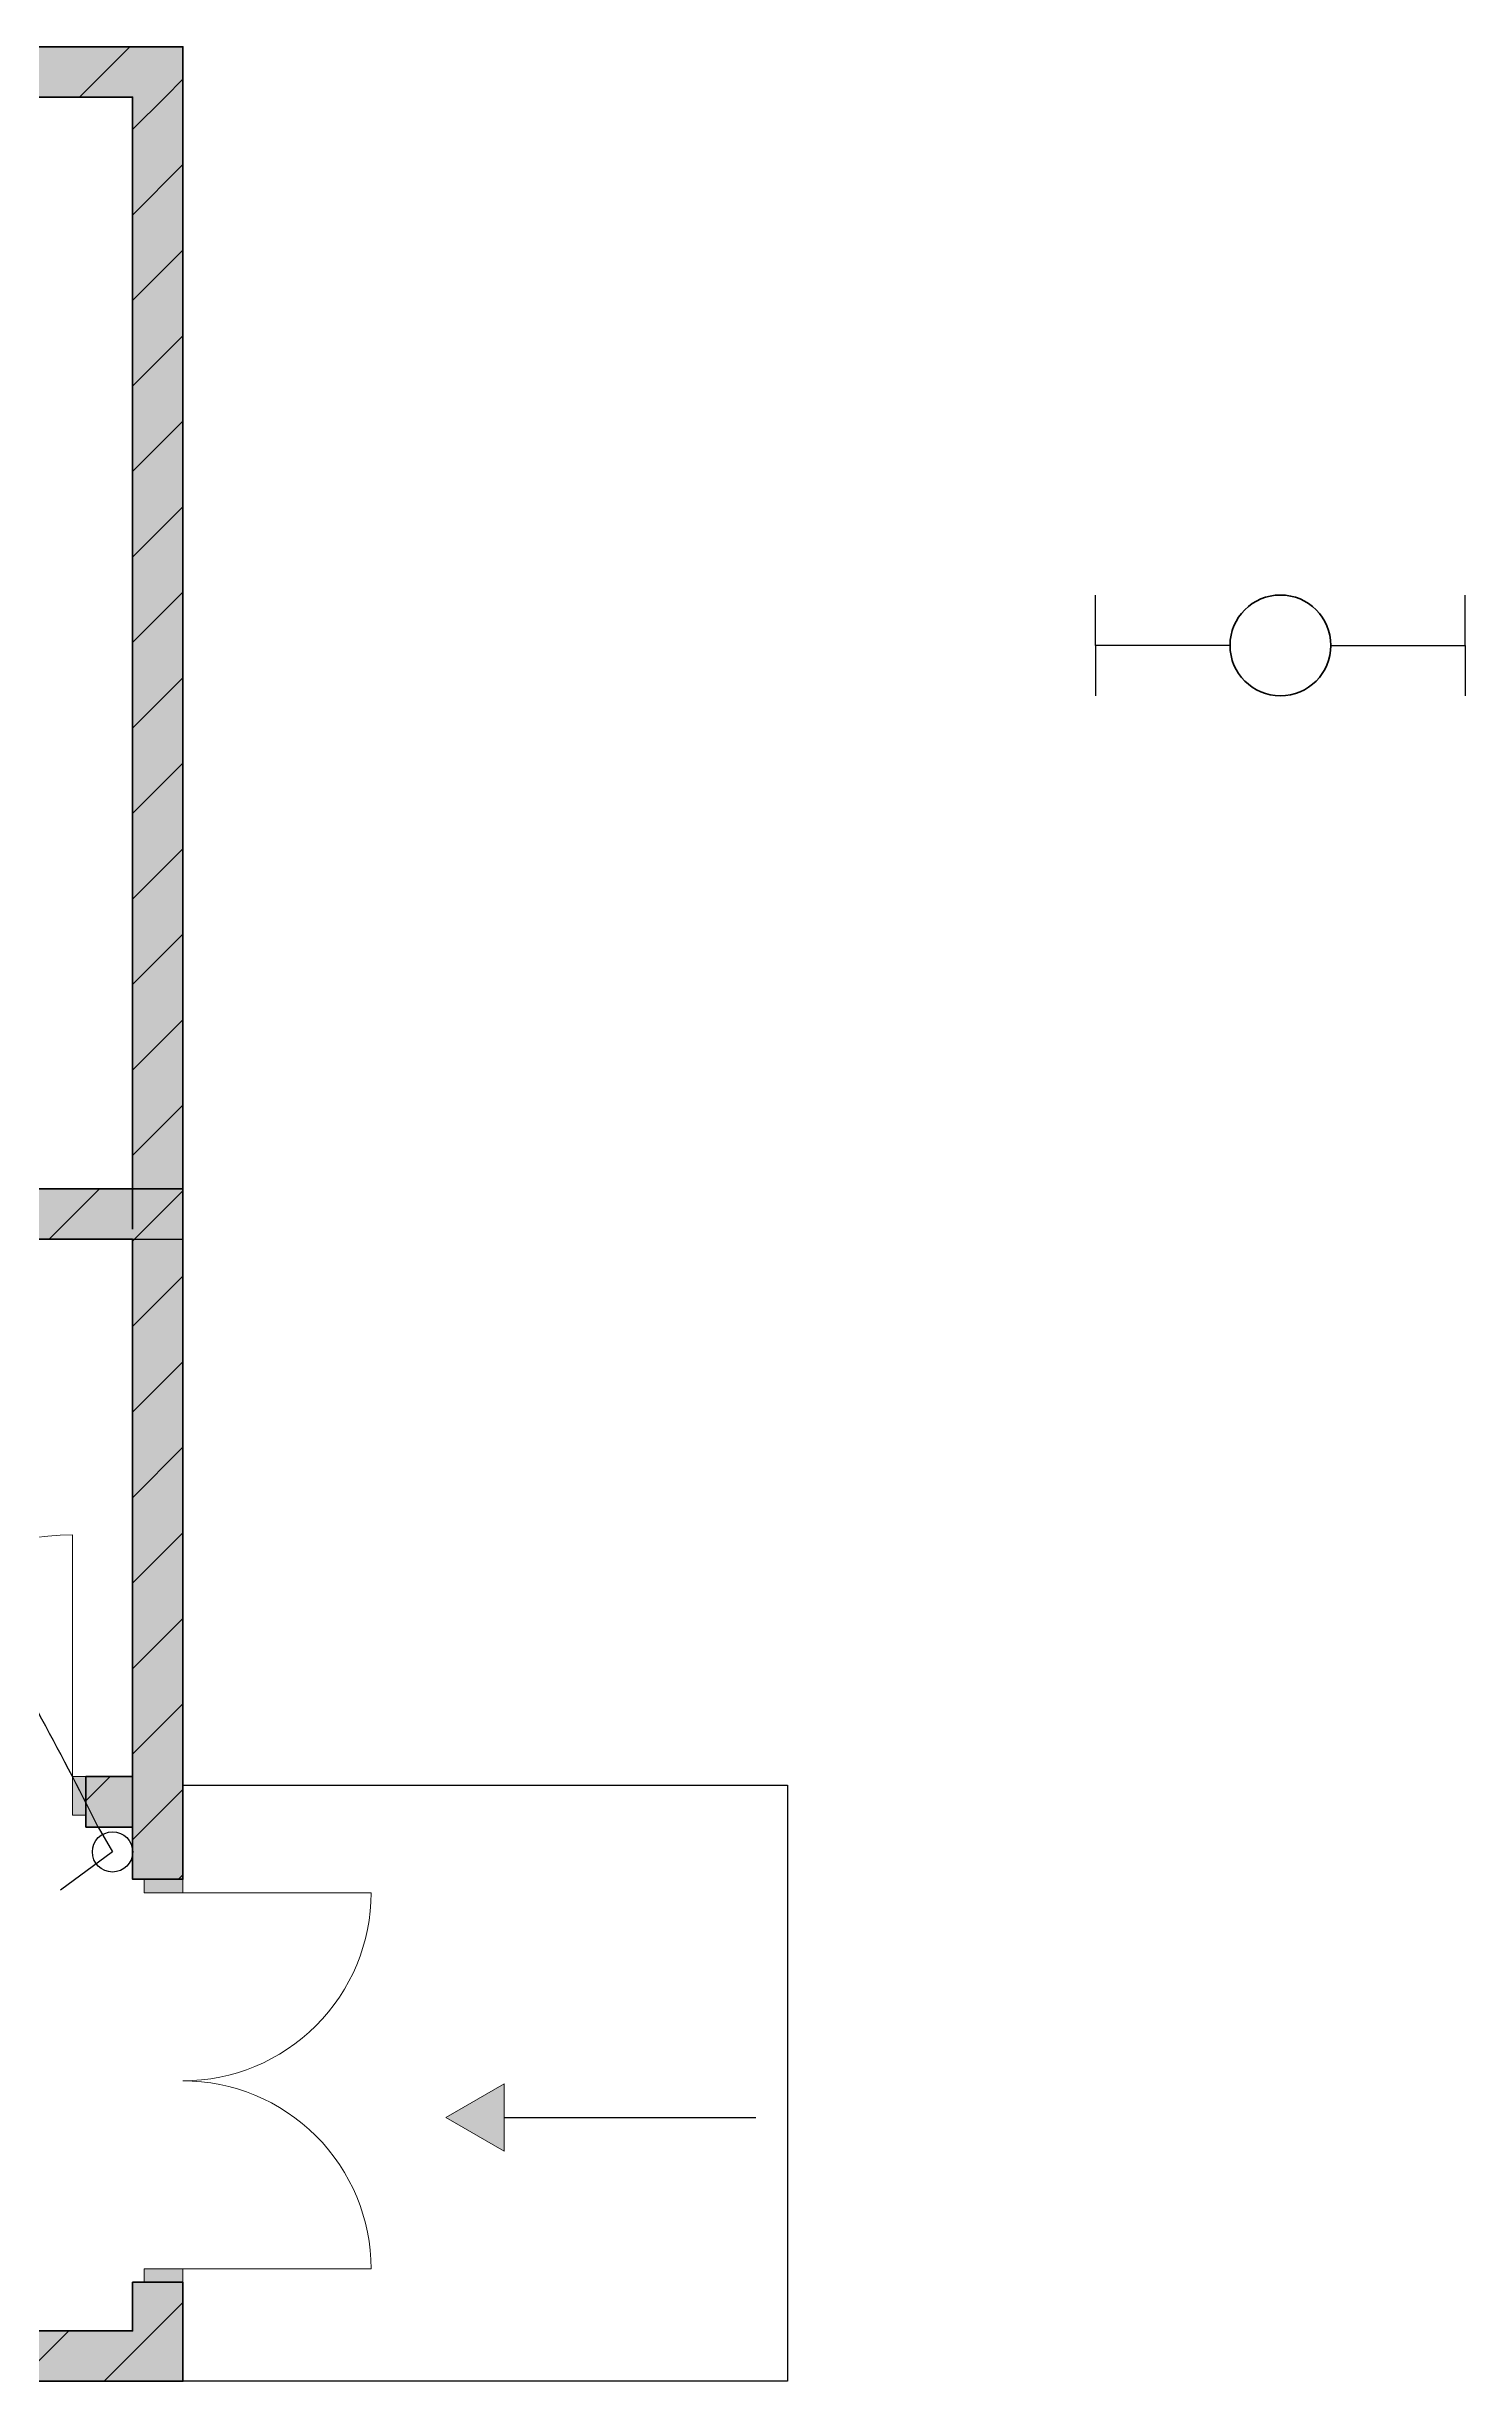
# Model space of a CAD drawing. Header units: millimetres. Extents: x 3755 to 16267, y 2747 to 10613.
# Drawn here: x 12046 to 16267, y 3665 to 10613 of the extents above; entities that cross this region are included whole.
import ezdxf

# ---------------------------------------------------------------- set-up
doc = ezdxf.new("R2010")
doc.units = ezdxf.units.MM
doc.header["$MEASUREMENT"] = 0
doc.layers.add('LIGHTS', color=1, linetype='Continuous')
doc.layers.add('PDF_Structural - Bearing', color=7, linetype='Continuous')
doc.layers.add('PDF_2D Drafting - General', color=7, linetype='Continuous', true_color=0x7f7f7f)
doc.layers.add('PDF_Geometry', color=7, linetype='Continuous', true_color=0xff6600)
doc.styles.get("Standard").update_dxf_attribs({"font": 'arial.ttf'})

# ---------------------------------------------------------------- blocks, each defined once
blk = doc.blocks.new('4F')
at = {"layer": 'LIGHTS'}
for q in [(0, 150), (0, -150)]:
    blk.add_line((0, 0), q, dxfattribs=at)
at = {"layer": 'LIGHTS', "color": 1}
for p, q in [((1100, 0), (1100, 150)), ((400, 0), (0, 0)), ((700, 0), (1100, 0)), ((1100, 0), (1100, -150))]:
    blk.add_line(p, q, dxfattribs=at)
at = {"layer": 'PDF_Geometry', "color": 1, "lineweight": 35}
blk.add_circle((550, 0), 150, dxfattribs=at)

msp = doc.modelspace()

# ---------------------------------------------------------------- linework, layer by layer
at = {"layer": 'LIGHTS', "color": 240, "true_color": 0xed1f24}
msp.add_line((12301.8, 8839.6), (12301.8, 8838), dxfattribs=at)
at = {"layer": 'LIGHTS'}
for p, q in [((12199.9, 5314.7), (12199.9, 5314.7)), ((12199.9, 5314.7), (12242.2, 5240.7)), ((12242.2, 5240.7), (12087.7, 5126.8))]:
    msp.add_line(p, q, dxfattribs=at)
msp.add_circle((12242.2, 5240.7), 60, dxfattribs=at)
msp.add_arc((1291.5, -190.2), 12218.8, 26.77788, 30.40142, dxfattribs=at)
at = {"layer": 'PDF_2D Drafting - General', "color": 7, "lineweight": 25}
for points in [[(12451.7, 5439.7), (14251.1, 5439.7), (14251.1, 3665.3), (12451.7, 3665.3)], [(13407.5, 4450.5), (14156.5, 4450.5)]]:
    msp.add_lwpolyline(points, dxfattribs=at)
at = {"layer": 'PDF_2D Drafting - General', "color": 7, "lineweight": 13}
msp.add_lwpolyline([(13407.5, 4350.5), (13234.4, 4450.5), (13407.5, 4550.5)], close=True, dxfattribs=at)
at = {"layer": 'PDF_2D Drafting - General', "color": 7, "lineweight": 0, "transparency": 33554559}
msp.add_solid([(13234.4, 4450.5), (13407.5, 4550.5), (13407.5, 4350.5)], dxfattribs=at)
at = {"layer": 'PDF_Structural - Bearing', "lineweight": 25}
for points in [[(5554.1, 3665.3), (5554.1, 8838.5), (3754.7, 8838.5), (3754.7, 10612.9), (12451.7, 10612.9), (12451.7, 5439.7), (14251.1, 5439.7), (14251.1, 3665.3)], [(5554.1, 7064.1), (7803.4, 7064.1), (12451.7, 7064.1), (12451.7, 10612.9), (5554.1, 10612.9)]]:
    msp.add_lwpolyline(points, close=True, dxfattribs=at)
at = {"layer": 'PDF_Structural - Bearing', "lineweight": 35}
for points in [[(12451.7, 7093.8), (12451.7, 10612.9), (12301.8, 10612.9), (12002.7, 10612.9), (12002.7, 10537.9)], [(12002.7, 10463), (12002.7, 10488), (12002.7, 10537.9), (12002.7, 10488), (12002.7, 10463), (12301.8, 10463), (12301.8, 7093.8)], [(12451.7, 5314.7), (12451.7, 7064.1), (12451.7, 7214.1), (10052.6, 7214.1), (10052.6, 9423.7), (9937.6, 9423.7), (10052.6, 9423.7), (10052.6, 9386.7), (10052.6, 9423.7)], [(11363.2, 5464.7), (11326.2, 5464.7), (11363.2, 5464.7), (11363.2, 5349.7), (11363.2, 5464.7), (11252.1, 5464.7), (11252.1, 7064.1), (12301.8, 7064.1), (12301.8, 5314.7)], [(12199.9, 5464.7), (12162.9, 5464.7), (12199.9, 5464.7), (12162.9, 5464.7), (12162.9, 5349.7), (12162.9, 5464.7), (12162.9, 5349.7), (12162.9, 5314.7), (12199.9, 5314.7)], [(12301.8, 5439.7), (12301.8, 5464.7), (12162.9, 5464.7)], [(12162.9, 5314.7), (12199.9, 5314.7), (12162.9, 5314.7), (12162.9, 5349.7), (12162.9, 5314.7), (12301.8, 5314.7), (12301.8, 5159.4), (12336.8, 5159.4), (12451.7, 5159.4), (12451.7, 5439.7)], [(12451.7, 5159.4), (12451.7, 5196.4), (12451.7, 5159.4), (12336.8, 5159.4), (12301.8, 5159.4), (12301.8, 5196.4), (12301.8, 5159.4), (12301.8, 5196.4)], [(12301.8, 5159.4), (12336.8, 5159.4), (12451.7, 5159.4), (12451.7, 5196.4)], [(12451.7, 3922.8), (12451.7, 3959.8), (12451.7, 3922.8), (12451.7, 3959.8), (12451.7, 3665.3), (12301.8, 3665.3), (11802, 3665.3), (11802, 3740.2)], [(12301.8, 3959.8), (12336.8, 3959.8), (12301.8, 3959.8), (12301.8, 3815.2), (11802, 3815.2), (11802, 3790.2), (11802, 3740.2), (11802, 3790.2)], [(12451.7, 3959.8), (12336.8, 3959.8), (12451.7, 3959.8), (12336.8, 3959.8), (12301.8, 3959.8), (12301.8, 3922.8), (12301.8, 3959.8), (12301.8, 3922.8)]]:
    msp.add_lwpolyline(points, dxfattribs=at)
at = {"layer": 'PDF_Structural - Bearing', "color": 253, "lineweight": 9, "true_color": 0xb0b0b0}
for points in [[(12143.9, 10463), (12293.9, 10612.9)], [(12451.7, 10516.3), (12398.5, 10463), (12301.8, 10366.4)], [(12301.8, 10111.9), (12451.7, 10261.9)], [(12301.8, 9857.4), (12451.7, 10007.4)], [(12301.8, 9603), (12451.7, 9752.9)], [(12301.8, 9348.5), (12451.7, 9498.4)], [(12301.8, 9094), (12451.7, 9244)], [(12301.8, 8839.6), (12451.7, 8989.5)], [(12301.8, 8585.1), (12451.7, 8735)], [(12301.8, 8330.6), (12451.7, 8480.6)], [(12301.8, 8076.1), (12451.7, 8226.1)], [(12301.8, 7821.7), (12451.7, 7971.6)], [(12301.8, 7567.2), (12451.7, 7717.1)], [(12301.8, 7312.7), (12451.7, 7462.7)], [(12053.3, 7064.1), (12203.2, 7214.1)], [(12301.8, 7058.3), (12307.7, 7064.1), (12451.7, 7208.2), (12337.4, 7093.8)], [(12301.8, 6803.8), (12451.7, 6953.7)], [(12301.8, 6549.3), (12451.7, 6699.3)], [(12301.8, 6294.8), (12451.7, 6444.8)], [(12301.8, 6040.4), (12451.7, 6190.3)], [(12301.8, 5785.9), (12451.7, 5935.8)], [(12301.8, 5531.4), (12451.7, 5681.4)], [(12162.9, 5392.5), (12235.1, 5464.7)], [(12301.8, 5277), (12451.7, 5426.9), (12339.6, 5314.7)], [(12438.7, 5159.4), (12451.7, 5172.4)], [(12334.4, 3782.7), (12367, 3815.2), (12451.7, 3900.1)], [(11962.5, 3665.3), (12112.5, 3815.2)], [(12334.3, 3782.7), (12301.8, 3750.1), (12217, 3665.3)]]:
    msp.add_lwpolyline(points, dxfattribs=at)
at = {"layer": 'PDF_Structural - Bearing', "color": 252, "lineweight": 18, "true_color": 0x888888}
for points in [[(12123, 5464.7), (12123, 6184.4, 0.414193), (11403.2, 5464.7)], [(12451.7, 3999.7), (13011.6, 3999.7, 0.414241), (12451.7, 4559.5, 0.414217), (13011.6, 5119.4), (12451.7, 5119.4)]]:
    msp.add_lwpolyline(points, format="xyb", dxfattribs=at)
at = {"layer": 'PDF_Structural - Bearing', "color": 252, "lineweight": 20, "true_color": 0x888888}
for points in [[(12162.9, 5464.7), (12123, 5464.7), (12123, 5349.7), (12162.9, 5349.7)], [(12336.8, 5159.4), (12336.8, 5119.4), (12451.7, 5119.4), (12451.7, 5159.4)], [(12451.7, 3959.8), (12451.7, 3999.7), (12336.8, 3999.7), (12336.8, 3959.8)]]:
    msp.add_lwpolyline(points, close=True, dxfattribs=at)
at = {"layer": 'PDF_Structural - Bearing', "color": 7, "lineweight": 0, "true_color": 0xffffff, "transparency": 33554559}
for points in [[(12002.7, 10612.9), (12301.8, 10612.9), (12002.7, 10463), (12301.8, 10463)], [(12301.8, 10463), (12301.8, 10612.9), (12451.7, 10612.9)], [(12301.8, 10463), (12451.7, 10612.9), (12451.7, 10463)], [(12301.8, 10463), (12451.7, 10463), (12301.8, 7093.8), (12451.7, 7093.8)], [(12451.7, 7064.1), (10052.6, 7064.1), (12451.7, 7214.1), (10052.6, 7214.1)], [(12301.8, 7064.1), (12451.7, 7064.1), (12301.8, 5314.7), (12451.7, 5314.7)], [(12162.9, 5464.7), (12123, 5464.7), (12162.9, 5349.7), (12123, 5349.7)], [(12162.9, 5464.7), (12301.8, 5464.7), (12162.9, 5314.7), (12301.8, 5314.7)], [(12451.7, 5439.7), (12451.7, 5159.4), (12301.8, 5439.7), (12301.8, 5159.4)], [(12336.8, 5159.4), (12336.8, 5119.4), (12451.7, 5159.4), (12451.7, 5119.4)], [(12451.7, 3959.8), (12451.7, 3999.7), (12336.8, 3959.8), (12336.8, 3999.7)], [(12301.8, 3815.2), (12301.8, 3959.8), (12451.7, 3815.2), (12451.7, 3959.8)], [(11802, 3815.2), (12301.8, 3815.2), (11802, 3665.3), (12301.8, 3665.3)], [(12301.8, 3665.3), (12301.8, 3815.2), (12451.7, 3665.3)], [(12451.7, 3815.2), (12451.7, 3665.3), (12301.8, 3815.2)]]:
    msp.add_solid(points, dxfattribs=at)

# ---------------------------------------------------------------- block references
at = {"layer": 'LIGHTS', "color": 240, "true_color": 0xed1f24}
msp.add_blockref('4F', (15167.4, 8831.1, -68877.6), dxfattribs=at)

# ---------------------------------------------------------------- texts
at = {"layer": 'LIGHTS', "color": 240, "true_color": 0xed1f24, "char_height": 0.2, "attachment_point": 1}
for s, width, insert in [('4F', 702.978, (14471.4, 9047.5)), ('EGRGER', 1577.099, (15983.7, 8257.4))]:
    msp.add_mtext_dynamic_manual_height_columns(s, width=width, gutter_width=1, heights=[0], dxfattribs=dict(at, insert=insert))

doc.saveas('drawing.dxf')
